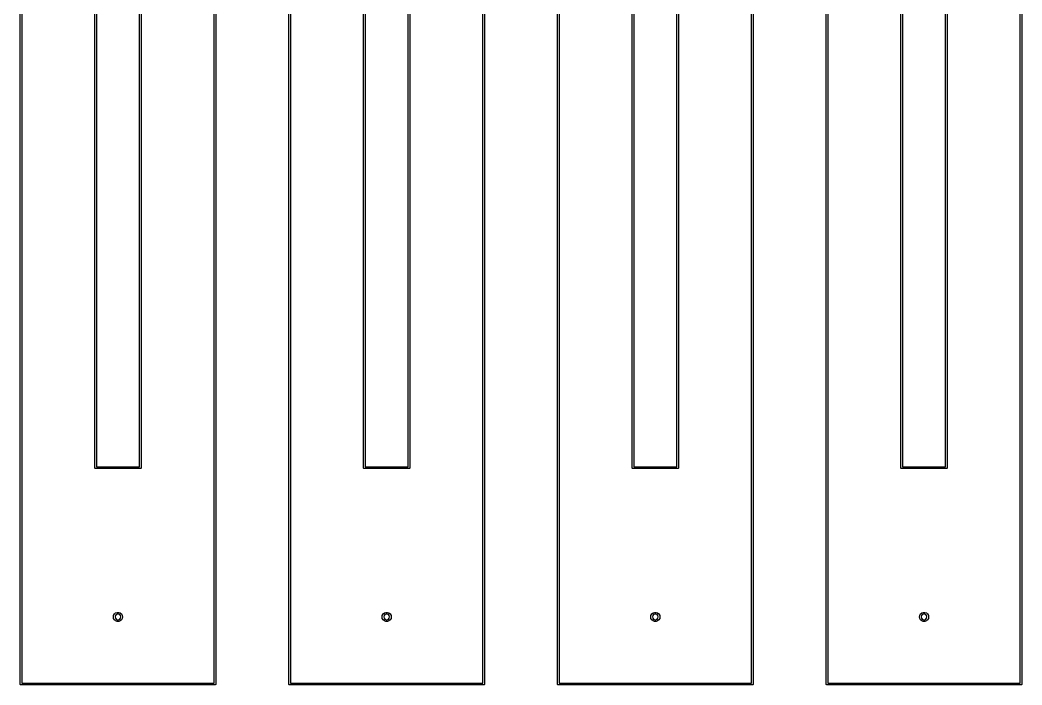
# Model space of a CAD drawing. Extents: x 86 to 208, y -140 to -50.
# Drawn here: x 85.9 to 153.1, y -139.6 to -95 of the extents above; entities that cross this region are included whole.
import ezdxf

# ---------------------------------------------------------------- set-up
doc = ezdxf.new("R2010")
doc.units = 0
doc.layers.add('BLACK', color=7, linetype='CONTINUOUS')

msp = doc.modelspace()

# ---------------------------------------------------------------- linework, layer by layer
at = {"layer": 'BLACK', "linetype": 'CONTINUOUS'}
for p, q in [((85.944567, -139.522961), (85.94, -50.5)), ((86.055437, -50.55998), (86.059997, -139.444537)), ((98.944562, -139.440019), (98.940002, -50.555462)), ((99.055433, -50.477039), (99.06, -139.5)), ((103.944567, -139.522961), (103.94, -50.5)), ((104.055437, -50.55998), (104.059997, -139.444537)), ((116.944562, -139.440019), (116.940002, -50.555462)), ((117.055433, -50.477039), (117.06, -139.5)), ((121.944567, -139.522961), (121.94, -50.5)), ((122.055437, -50.55998), (122.059997, -139.444537)), ((134.944562, -139.440019), (134.940002, -50.555462)), ((135.055433, -50.477039), (135.06, -139.5)), ((139.944567, -139.522961), (139.94, -50.5)), ((140.055437, -50.55998), (140.059997, -139.444537)), ((152.944562, -139.440019), (152.940002, -50.555462)), ((153.055433, -50.477039), (153.06, -139.5)), ((90.944567, -125.022961), (90.94, -65)), ((91.055439, -65.059916), (91.059995, -124.944441)), ((93.94456, -124.940083), (93.940004, -65.055558)), ((94.055433, -64.977039), (94.06, -125)), ((108.944567, -125.022961), (108.94, -65)), ((109.055439, -65.059916), (109.059995, -124.944441)), ((111.94456, -124.940083), (111.940004, -65.055558)), ((112.055433, -64.977039), (112.06, -125)), ((126.944567, -125.022961), (126.94, -65)), ((127.055439, -65.059916), (127.059995, -124.944441)), ((129.94456, -124.940083), (129.940004, -65.055558)), ((130.055433, -64.977039), (130.06, -125)), ((144.944567, -125.022961), (144.94, -65)), ((145.055439, -65.059916), (145.059995, -124.944441)), ((147.94456, -124.940083), (147.940004, -65.055558)), ((148.055433, -64.977039), (148.06, -125)), ((90.977039, -125.055433), (90.944567, -125.022961)), ((91, -125.06), (90.977039, -125.055433)), ((94.022961, -125.055433), (91, -125.06)), ((91.059995, -124.944441), (93.94456, -124.940083)), ((94.055433, -125.022961), (94.022961, -125.055433)), ((94.06, -125), (94.055433, -125.022961)), ((108.977039, -125.055433), (108.944567, -125.022961)), ((109, -125.06), (108.977039, -125.055433)), ((112.022961, -125.055433), (109, -125.06)), ((109.059995, -124.944441), (111.94456, -124.940083)), ((112.055433, -125.022961), (112.022961, -125.055433)), ((112.06, -125), (112.055433, -125.022961)), ((126.977039, -125.055433), (126.944567, -125.022961)), ((127, -125.06), (126.977039, -125.055433)), ((130.022961, -125.055433), (127, -125.06)), ((127.059995, -124.944441), (129.94456, -124.940083)), ((130.055433, -125.022961), (130.022961, -125.055433)), ((130.06, -125), (130.055433, -125.022961)), ((144.977039, -125.055433), (144.944567, -125.022961)), ((145, -125.06), (144.977039, -125.055433)), ((148.022961, -125.055433), (145, -125.06)), ((145.059995, -124.944441), (147.94456, -124.940083)), ((148.055433, -125.022961), (148.022961, -125.055433)), ((148.06, -125), (148.055433, -125.022961)), ((92.19, -135), (92.208695, -134.893974)), ((92.208695, -134.893974), (92.262526, -134.800736)), ((92.262526, -134.800736), (92.345, -134.731532)), ((92.378491, -134.847632), (92.324414, -134.915442)), ((92.345, -134.731532), (92.446169, -134.69471)), ((92.456634, -134.81), (92.378491, -134.847632)), ((92.446169, -134.69471), (92.553831, -134.69471)), ((92.543366, -134.81), (92.456634, -134.81)), ((92.621509, -134.847632), (92.543366, -134.81)), ((92.553831, -134.69471), (92.655, -134.731532)), ((92.675586, -134.915442), (92.621509, -134.847632)), ((92.655, -134.731532), (92.737474, -134.800736)), ((92.737474, -134.800736), (92.791305, -134.893974)), ((92.791305, -134.893974), (92.81, -135)), ((110.19, -135), (110.208695, -134.893974)), ((110.208695, -134.893974), (110.262526, -134.800736)), ((110.262526, -134.800736), (110.345, -134.731532)), ((110.378491, -134.847632), (110.324414, -134.915442)), ((110.345, -134.731532), (110.446169, -134.69471)), ((110.456634, -134.81), (110.378491, -134.847632)), ((110.446169, -134.69471), (110.553831, -134.69471)), ((110.543366, -134.81), (110.456634, -134.81)), ((110.621509, -134.847632), (110.543366, -134.81)), ((110.553831, -134.69471), (110.655, -134.731532)), ((110.675586, -134.915442), (110.621509, -134.847632)), ((110.655, -134.731532), (110.737474, -134.800736)), ((110.737474, -134.800736), (110.791305, -134.893974)), ((110.791305, -134.893974), (110.81, -135)), ((128.19, -135), (128.208695, -134.893974)), ((128.208695, -134.893974), (128.262526, -134.800736)), ((128.262526, -134.800736), (128.345, -134.731532)), ((128.378491, -134.847632), (128.324414, -134.915442)), ((128.345, -134.731532), (128.446169, -134.69471)), ((128.456634, -134.81), (128.378491, -134.847632)), ((128.446169, -134.69471), (128.553831, -134.69471)), ((128.543366, -134.81), (128.456634, -134.81)), ((128.621509, -134.847632), (128.543366, -134.81)), ((128.553831, -134.69471), (128.655, -134.731532)), ((128.675586, -134.915442), (128.621509, -134.847632)), ((128.655, -134.731532), (128.737474, -134.800736)), ((128.737474, -134.800736), (128.791305, -134.893974)), ((128.791305, -134.893974), (128.81, -135)), ((146.19, -135), (146.208695, -134.893974)), ((146.208695, -134.893974), (146.262526, -134.800736)), ((146.262526, -134.800736), (146.345, -134.731532)), ((146.378491, -134.847632), (146.324414, -134.915442)), ((146.345, -134.731532), (146.446169, -134.69471)), ((146.456634, -134.81), (146.378491, -134.847632)), ((146.446169, -134.69471), (146.553831, -134.69471)), ((146.543366, -134.81), (146.456634, -134.81)), ((146.621509, -134.847632), (146.543366, -134.81)), ((146.553831, -134.69471), (146.655, -134.731532)), ((146.675586, -134.915442), (146.621509, -134.847632)), ((146.655, -134.731532), (146.737474, -134.800736)), ((146.737474, -134.800736), (146.791305, -134.893974)), ((146.791305, -134.893974), (146.81, -135)), ((92.208695, -135.106026), (92.19, -135)), ((92.262526, -135.199264), (92.208695, -135.106026)), ((92.345, -135.268468), (92.262526, -135.199264)), ((92.324414, -134.915442), (92.305114, -135)), ((92.305114, -135), (92.324414, -135.084558)), ((92.324414, -135.084558), (92.378491, -135.152368)), ((92.446169, -135.30529), (92.345, -135.268468)), ((92.378491, -135.152368), (92.456634, -135.19)), ((92.553831, -135.30529), (92.446169, -135.30529)), ((92.456634, -135.19), (92.543366, -135.19)), ((92.543366, -135.19), (92.621509, -135.152368)), ((92.655, -135.268468), (92.553831, -135.30529)), ((92.621509, -135.152368), (92.675586, -135.084558)), ((92.737474, -135.199264), (92.655, -135.268468)), ((92.694886, -135), (92.675586, -134.915442)), ((92.675586, -135.084558), (92.694886, -135)), ((92.791305, -135.106026), (92.737474, -135.199264)), ((92.81, -135), (92.791305, -135.106026)), ((110.208695, -135.106026), (110.19, -135)), ((110.262526, -135.199264), (110.208695, -135.106026)), ((110.345, -135.268468), (110.262526, -135.199264)), ((110.324414, -134.915442), (110.305114, -135)), ((110.305114, -135), (110.324414, -135.084558)), ((110.324414, -135.084558), (110.378491, -135.152368)), ((110.446169, -135.30529), (110.345, -135.268468)), ((110.378491, -135.152368), (110.456634, -135.19)), ((110.553831, -135.30529), (110.446169, -135.30529)), ((110.456634, -135.19), (110.543366, -135.19)), ((110.543366, -135.19), (110.621509, -135.152368)), ((110.655, -135.268468), (110.553831, -135.30529)), ((110.621509, -135.152368), (110.675586, -135.084558)), ((110.737474, -135.199264), (110.655, -135.268468)), ((110.694886, -135), (110.675586, -134.915442)), ((110.675586, -135.084558), (110.694886, -135)), ((110.791305, -135.106026), (110.737474, -135.199264)), ((110.81, -135), (110.791305, -135.106026)), ((128.208695, -135.106026), (128.19, -135)), ((128.262526, -135.199264), (128.208695, -135.106026)), ((128.345, -135.268468), (128.262526, -135.199264)), ((128.324414, -134.915442), (128.305114, -135)), ((128.305114, -135), (128.324414, -135.084558)), ((128.324414, -135.084558), (128.378491, -135.152368)), ((128.446169, -135.30529), (128.345, -135.268468)), ((128.378491, -135.152368), (128.456634, -135.19)), ((128.553831, -135.30529), (128.446169, -135.30529)), ((128.456634, -135.19), (128.543366, -135.19)), ((128.543366, -135.19), (128.621509, -135.152368)), ((128.655, -135.268468), (128.553831, -135.30529)), ((128.621509, -135.152368), (128.675586, -135.084558)), ((128.737474, -135.199264), (128.655, -135.268468)), ((128.694886, -135), (128.675586, -134.915442)), ((128.675586, -135.084558), (128.694886, -135)), ((128.791305, -135.106026), (128.737474, -135.199264)), ((128.81, -135), (128.791305, -135.106026)), ((146.208695, -135.106026), (146.19, -135)), ((146.262526, -135.199264), (146.208695, -135.106026)), ((146.345, -135.268468), (146.262526, -135.199264)), ((146.324414, -134.915442), (146.305114, -135)), ((146.305114, -135), (146.324414, -135.084558)), ((146.324414, -135.084558), (146.378491, -135.152368)), ((146.446169, -135.30529), (146.345, -135.268468)), ((146.378491, -135.152368), (146.456634, -135.19)), ((146.553831, -135.30529), (146.446169, -135.30529)), ((146.456634, -135.19), (146.543366, -135.19)), ((146.543366, -135.19), (146.621509, -135.152368)), ((146.655, -135.268468), (146.553831, -135.30529)), ((146.621509, -135.152368), (146.675586, -135.084558)), ((146.737474, -135.199264), (146.655, -135.268468)), ((146.694886, -135), (146.675586, -134.915442)), ((146.675586, -135.084558), (146.694886, -135)), ((146.791305, -135.106026), (146.737474, -135.199264)), ((146.81, -135), (146.791305, -135.106026)), ((85.977039, -139.555433), (85.944567, -139.522961)), ((86, -139.56), (85.977039, -139.555433)), ((99.022961, -139.555433), (86, -139.56)), ((86.059997, -139.444537), (98.944562, -139.440019)), ((99.055433, -139.522961), (99.022961, -139.555433)), ((99.06, -139.5), (99.055433, -139.522961)), ((103.977039, -139.555433), (103.944567, -139.522961)), ((104, -139.56), (103.977039, -139.555433)), ((117.022961, -139.555433), (104, -139.56)), ((104.059997, -139.444537), (116.944562, -139.440019)), ((117.055433, -139.522961), (117.022961, -139.555433)), ((117.06, -139.5), (117.055433, -139.522961)), ((121.977039, -139.555433), (121.944567, -139.522961)), ((122, -139.56), (121.977039, -139.555433)), ((135.022961, -139.555433), (122, -139.56)), ((122.059997, -139.444537), (134.944562, -139.440019)), ((135.055433, -139.522961), (135.022961, -139.555433)), ((135.06, -139.5), (135.055433, -139.522961)), ((139.977039, -139.555433), (139.944567, -139.522961)), ((140, -139.56), (139.977039, -139.555433)), ((153.022961, -139.555433), (140, -139.56)), ((140.059997, -139.444537), (152.944562, -139.440019)), ((153.055433, -139.522961), (153.022961, -139.555433)), ((153.06, -139.5), (153.055433, -139.522961))]:
    msp.add_line(p, q, dxfattribs=at)

doc.saveas('drawing.dxf')
